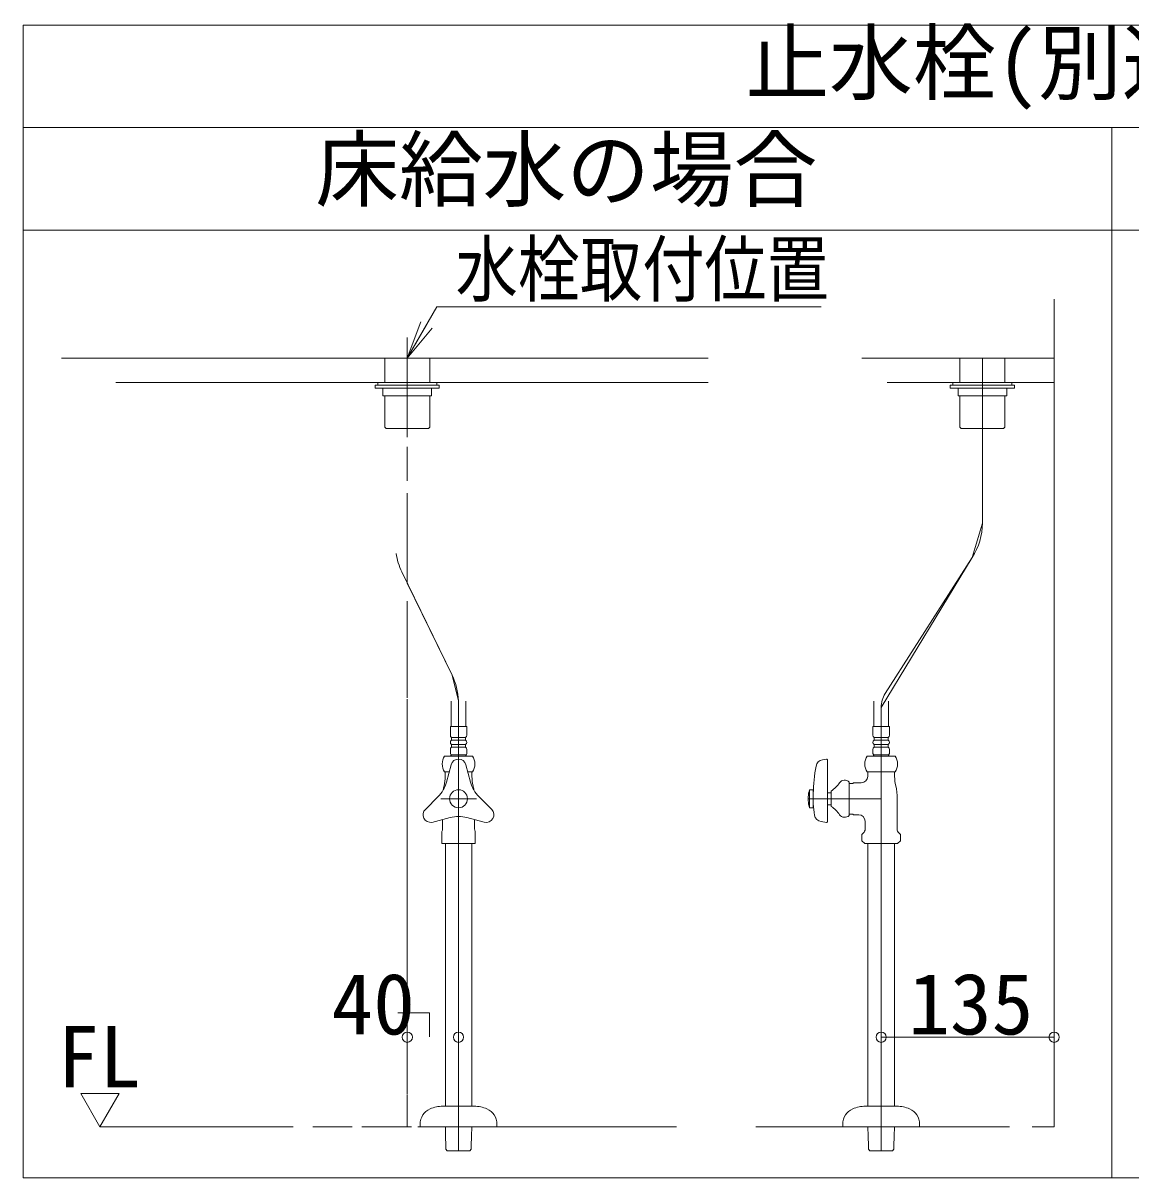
# Model space of a CAD drawing. Units: millimetres at full size, sheet at 1:10; details may follow other scales. Extents: x -2004 to 2004, y -1431 to 1347.
# Drawn here: x -1792 to -1262, y -1400 to -848 of the extents above; entities that cross this region are included whole.
import ezdxf
from ezdxf.enums import TextEntityAlignment as Align

# ---------------------------------------------------------------- set-up
doc = ezdxf.new("R2010")
doc.units = ezdxf.units.MM
doc.header["$LTSCALE"] = 10
doc.layers.add('2-1_什器図', color=7, linetype='Continuous', lineweight=15)
doc.styles.add('ＭＳ ゴシック', font='')
doc.styles.get('ＭＳ ゴシック').set_extended_font_data('MS Gothic')

msp = doc.modelspace()

# ---------------------------------------------------------------- linework, layer by layer
at = {"layer": '2-1_什器図', "lineweight": 18}
for p, q in [((-1791.8, -1400.34), (-1791.8, -849.09)), ((-1791.8, -849.09), (-750.55, -849.09)), ((-1791.8, -898.09), (-750.55, -898.09)), ((-1271.18, -1400.34), (-1271.18, -898.09)), ((-1271.18, -1400.34), (-1791.8, -1400.34))]:
    msp.add_line(p, q, dxfattribs=at)
at = {"layer": '2-1_什器図'}
for p, q in [((-1791.8, -947.09), (-1271.18, -947.09)), ((-1271.18, -947.09), (-750.55, -947.09)), ((-1298.74, -980.17), (-1298.74, -1375.84)), ((-1608.05, -1008.34), (-1593.91, -983.84)), ((-1593.91, -983.84), (-1410.16, -983.84)), ((-1608.05, -1008.34), (-1601.52, -990.9)), ((-1608.05, -1008.34), (-1598.86, -992.43)), ((-1608.05, -1008.34), (-1596.21, -993.96)), ((-1608.05, -998.5), (-1608.05, -1046.13)), ((-1773.43, -1008.34), (-1747.15, -1008.34)), ((-1464.11, -1008.34), (-1747.44, -1008.34)), ((-1618.77, -1008.34), (-1618.77, -1019.98)), ((-1597.33, -1019.98), (-1597.33, -1008.34)), ((-1390.61, -1008.34), (-1298.74, -1008.34)), ((-1298.74, -1008.34), (-1377.89, -1008.34)), ((-1343.76, -1019.98), (-1343.76, -1008.34)), ((-1333.04, -1087.19), (-1333.04, -1008.34)), ((-1333.04, -1087.19), (-1333.04, -1008.34)), ((-1322.32, -1008.34), (-1322.32, -1019.98)), ((-1464.11, -1019.98), (-1747.43, -1019.98)), ((-1747.05, -1019.98), (-1464.11, -1019.98)), ((-1623.36, -1021.2), (-1623.36, -1022.74)), ((-1592.74, -1021.2), (-1623.36, -1021.2)), ((-1622.14, -1019.98), (-1593.96, -1019.98)), ((-1622.14, -1021.2), (-1622.14, -1019.98)), ((-1593.96, -1021.2), (-1622.14, -1021.2)), ((-1593.96, -1019.98), (-1593.96, -1021.2)), ((-1592.74, -1022.74), (-1592.74, -1021.2)), ((-1348.35, -1022.74), (-1348.35, -1021.2)), ((-1348.35, -1021.2), (-1317.73, -1021.2)), ((-1347.13, -1019.98), (-1347.13, -1021.2)), ((-1318.95, -1019.98), (-1347.13, -1019.98)), ((-1347.13, -1021.2), (-1318.95, -1021.2)), ((-1318.95, -1021.2), (-1318.95, -1019.98)), ((-1317.73, -1021.2), (-1317.73, -1022.74)), ((-1623.36, -1022.74), (-1592.74, -1022.74)), ((-1596.41, -1022.74), (-1619.69, -1022.74)), ((-1619.69, -1022.74), (-1619.69, -1026.41)), ((-1619.69, -1026.41), (-1596.41, -1026.41)), ((-1618.77, -1026.41), (-1618.77, -1041.36)), ((-1597.33, -1041.36), (-1597.33, -1026.41)), ((-1596.41, -1026.41), (-1596.41, -1022.74)), ((-1592.74, -1022.12), (-1592.74, -1022.74)), ((-1348.35, -1022.12), (-1348.35, -1022.74)), ((-1317.73, -1022.74), (-1348.35, -1022.74)), ((-1344.68, -1022.74), (-1321.4, -1022.74)), ((-1344.68, -1026.41), (-1344.68, -1022.74)), ((-1321.4, -1026.41), (-1344.68, -1026.41)), ((-1343.76, -1041.36), (-1343.76, -1026.41)), ((-1322.32, -1026.41), (-1322.32, -1041.36)), ((-1321.4, -1022.74), (-1321.4, -1026.41)), ((-1618.31, -1041.82), (-1618.77, -1041.36)), ((-1618.16, -1041.97), (-1618.31, -1041.82)), ((-1618.16, -1041.97), (-1598.5, -1041.97)), ((-1598.5, -1041.97), (-1597.95, -1041.97)), ((-1597.79, -1041.82), (-1597.95, -1041.97)), ((-1597.33, -1041.36), (-1597.79, -1041.82)), ((-1343.76, -1041.36), (-1343.3, -1041.82)), ((-1343.3, -1041.82), (-1343.15, -1041.97)), ((-1342.59, -1041.97), (-1343.15, -1041.97)), ((-1322.93, -1041.97), (-1342.59, -1041.97)), ((-1322.93, -1041.97), (-1322.78, -1041.82)), ((-1322.78, -1041.82), (-1322.32, -1041.36)), ((-1608.05, -1050.75), (-1608.05, -1067.08)), ((-1381.43, -1175.36), (-1337.87, -1103.69)), ((-1610.67, -1110.56), (-1586.64, -1159.94)), ((-1608.05, -1124.54), (-1608.05, -1170.8)), ((-1583.57, -1172.15), (-1586.64, -1159.94)), ((-1608.05, -1171.46), (-1608.05, -1197.56)), ((-1587.07, -1172.31), (-1587.07, -1184.56)), ((-1583.55, -1173.34), (-1583.55, -1184.56)), ((-1583.55, -1173.34), (-1583.55, -1219.04)), ((-1580.03, -1184.56), (-1580.03, -1172.31)), ((-1384.95, -1184.56), (-1384.95, -1172.31)), ((-1381.43, -1175.36), (-1381.43, -1184.56)), ((-1381.43, -1175.36), (-1381.43, -1387.33)), ((-1377.9, -1172.31), (-1377.9, -1184.56)), ((-1608.05, -1179.94), (-1608.05, -1343.29)), ((-1579.63, -1184.56), (-1587.47, -1184.56)), ((-1587.47, -1184.56), (-1587.47, -1188.69)), ((-1583.55, -1184.56), (-1583.55, -1387.33)), ((-1579.63, -1188.69), (-1579.63, -1184.56)), ((-1385.35, -1184.56), (-1377.51, -1184.56)), ((-1385.35, -1188.69), (-1385.35, -1184.56)), ((-1381.43, -1184.56), (-1381.43, -1219.04)), ((-1377.51, -1184.56), (-1377.51, -1188.69)), ((-1586.92, -1189.76), (-1580.18, -1189.76)), ((-1586.92, -1190.99), (-1586.92, -1189.76)), ((-1580.18, -1190.99), (-1586.92, -1190.99)), ((-1580.18, -1189.76), (-1580.18, -1190.99)), ((-1378.06, -1189.76), (-1384.8, -1189.76)), ((-1384.8, -1189.76), (-1384.8, -1190.99)), ((-1384.8, -1190.99), (-1378.06, -1190.99)), ((-1378.06, -1190.99), (-1378.06, -1189.76)), ((-1587.47, -1195.43), (-1587.47, -1197.42)), ((-1586.92, -1193.13), (-1580.18, -1193.13)), ((-1586.92, -1194.36), (-1586.92, -1193.13)), ((-1580.18, -1194.36), (-1586.92, -1194.36)), ((-1586.86, -1198.03), (-1580.24, -1198.03)), ((-1580.18, -1193.13), (-1580.18, -1194.36)), ((-1579.63, -1197.42), (-1579.63, -1195.43)), ((-1385.35, -1197.42), (-1385.35, -1195.43)), ((-1378.06, -1193.13), (-1384.8, -1193.13)), ((-1384.8, -1193.13), (-1384.8, -1194.36)), ((-1384.8, -1194.36), (-1378.06, -1194.36)), ((-1378.12, -1198.03), (-1384.73, -1198.03)), ((-1378.06, -1194.36), (-1378.06, -1193.13)), ((-1377.51, -1195.43), (-1377.51, -1197.42)), ((-1590.21, -1198.65), (-1576.89, -1198.65)), ((-1587.1, -1202.78), (-1589.34, -1211.13)), ((-1580, -1202.78), (-1577.77, -1211.13)), ((-1409.47, -1200.38), (-1407.5, -1200.1)), ((-1407.15, -1230.02), (-1407.15, -1200.41)), ((-1374.77, -1198.65), (-1388.08, -1198.65)), ((-1608.05, -1205.69), (-1608.05, -1344.13)), ((-1588.01, -1206.18), (-1590.21, -1206.18)), ((-1589.98, -1206.18), (-1589.98, -1207.41)), ((-1589.98, -1206.18), (-1589.27, -1206.18)), ((-1589.98, -1207.41), (-1589.98, -1208.32)), ((-1588.01, -1206.18), (-1589.27, -1206.18)), ((-1577.83, -1206.18), (-1579.09, -1206.18)), ((-1576.89, -1206.18), (-1579.09, -1206.18)), ((-1577.12, -1207.41), (-1577.12, -1208.32)), ((-1388.08, -1206.18), (-1374.77, -1206.18)), ((-1387.86, -1206.18), (-1387.86, -1207.41)), ((-1387.15, -1206.18), (-1387.86, -1206.18)), ((-1387.86, -1207.41), (-1387.86, -1208.32)), ((-1387.15, -1206.18), (-1375.71, -1206.18)), ((-1375, -1206.18), (-1375.71, -1206.18)), ((-1375, -1206.18), (-1375, -1207.41)), ((-1375, -1207.41), (-1375, -1208.32)), ((-1415.73, -1214.75), (-1415.89, -1215.37)), ((-1415.73, -1223.33), (-1415.73, -1214.75)), ((-1413.89, -1214.75), (-1415.73, -1214.75)), ((-1413.89, -1214.75), (-1413.89, -1223.33)), ((-1396.74, -1211.04), (-1396.74, -1227.05)), ((-1396.74, -1211.69), (-1395.82, -1211.69)), ((-1395.82, -1211.69), (-1394.96, -1211.69)), ((-1599.41, -1224.1), (-1593.3, -1217.99)), ((-1575.02, -1219.04), (-1592.08, -1219.04)), ((-1575.02, -1219.04), (-1591.67, -1219.04)), ((-1583.55, -1219.04), (-1583.55, -1387.33)), ((-1567.69, -1224.1), (-1573.8, -1217.99)), ((-1381.43, -1219.04), (-1416.34, -1219.04)), ((-1381.43, -1219.04), (-1416.34, -1219.04)), ((-1413.89, -1216.59), (-1413.89, -1221.49)), ((-1405.31, -1216.13), (-1407.15, -1216.13)), ((-1405.31, -1222.72), (-1405.31, -1215.37)), ((-1381.43, -1387.33), (-1381.43, -1219.04)), ((-1373.77, -1219.04), (-1373.77, -1233.39)), ((-1407.15, -1221.95), (-1405.31, -1221.95)), ((-1596.33, -1230.37), (-1587.51, -1228.01)), ((-1591.21, -1229), (-1591.21, -1233.39)), ((-1571.24, -1230.25), (-1579.59, -1228.01)), ((-1575.9, -1233.39), (-1575.9, -1229)), ((-1410.19, -1229.95), (-1407.5, -1230.32)), ((-1395.82, -1226.39), (-1396.74, -1226.39)), ((-1394.96, -1226.39), (-1395.82, -1226.39)), ((-1389.08, -1229.76), (-1389.08, -1233.39)), ((-1390.62, -1236.19), (-1389.98, -1235.55)), ((-1390.62, -1236.19), (-1390.62, -1239.09)), ((-1372.87, -1235.55), (-1372.23, -1236.19)), ((-1372.23, -1239.09), (-1372.23, -1236.19)), ((-1372.23, -1239.09), (-1372.23, -1236.19)), ((-1591.36, -1240.48), (-1591.51, -1240.33)), ((-1591.36, -1240.48), (-1589.97, -1240.48)), ((-1575.74, -1240.48), (-1589.97, -1240.48)), ((-1589.86, -1366.04), (-1589.86, -1240.48)), ((-1577.24, -1240.48), (-1577.24, -1366.04)), ((-1390.62, -1239.09), (-1389.24, -1240.48)), ((-1389.24, -1240.48), (-1373.62, -1240.48)), ((-1387.74, -1240.48), (-1387.74, -1366.04)), ((-1375.12, -1366.04), (-1375.12, -1240.48)), ((-1373.62, -1240.48), (-1372.23, -1239.09)), ((-1381.43, -1333.09), (-1298.74, -1333.09)), ((-1608.05, -1344.13), (-1608.05, -1360.45)), ((-1608.05, -1348.09), (-1608.05, -1357.29)), ((-1764.24, -1359.93), (-1745.86, -1359.93)), ((-1755.05, -1375.84), (-1764.24, -1359.93)), ((-1745.86, -1359.93), (-1755.05, -1375.84)), ((-1608.05, -1360.7), (-1608.05, -1375.84)), ((-1608.05, -1361.41), (-1608.05, -1375.84)), ((-1576.08, -1366.04), (-1591.03, -1366.04)), ((-1388.9, -1366.04), (-1373.95, -1366.04)), ((-1601.93, -1374.62), (-1601.93, -1375.84)), ((-1565.18, -1375.84), (-1565.18, -1374.62)), ((-1399.8, -1375.84), (-1399.8, -1374.62)), ((-1363.05, -1374.62), (-1363.05, -1375.84)), ((-1755.05, -1375.84), (-1662.61, -1375.84)), ((-1653.31, -1375.84), (-1634.38, -1375.84)), ((-1629.73, -1375.84), (-1606.07, -1375.84)), ((-1603.01, -1375.84), (-1479.32, -1375.84)), ((-1565.18, -1375.84), (-1601.93, -1375.84)), ((-1589.86, -1377.46), (-1589.86, -1375.84)), ((-1589.83, -1378.75), (-1589.86, -1377.46)), ((-1577.24, -1377.46), (-1577.28, -1378.75)), ((-1577.24, -1375.84), (-1577.24, -1377.46)), ((-1441.4, -1375.84), (-1320.05, -1375.84)), ((-1399.8, -1375.84), (-1363.05, -1375.84)), ((-1387.74, -1375.84), (-1387.74, -1377.46)), ((-1387.74, -1377.46), (-1387.7, -1378.75)), ((-1387.7, -1378.75), (-1387.53, -1386.61)), ((-1375.32, -1386.61), (-1375.15, -1378.75)), ((-1375.15, -1378.75), (-1375.12, -1377.46)), ((-1375.12, -1377.46), (-1375.12, -1375.84)), ((-1309.15, -1375.84), (-1309.08, -1375.84)), ((-1588.91, -1387.33), (-1588.76, -1387.33)), ((-1588.91, -1387.33), (-1588.91, -1387.33)), ((-1588.76, -1387.33), (-1578.35, -1387.33)), ((-1578.35, -1387.33), (-1578.2, -1387.33)), ((-1578.2, -1387.33), (-1578.2, -1387.33)), ((-1387.53, -1386.61), (-1386.78, -1387.33)), ((-1376.22, -1387.33), (-1386.63, -1387.33)), ((-1376.07, -1387.33), (-1375.32, -1386.61))]:
    msp.add_line(p, q, dxfattribs=at)
at = {"layer": '2-1_什器図', "lineweight": 18}
msp.add_lwpolyline([(-750.55, -849.09), (-750.55, -1400.34), (-1271.18, -1400.34)], dxfattribs=at)
at = {"layer": '2-1_什器図'}
for points in [[(-1309.08, -1375.84), (-1298.74, -1375.84), (-1298.74, -980.17)], [(-1378.54, -1019.98), (-1298.74, -1019.98), (-1377.83, -1019.98)], [(-1597.95, -1041.97), (-1598.01, -1041.97), (-1609.28, -1041.97)], [(-1343.15, -1041.97), (-1343.08, -1041.97), (-1331.81, -1041.97)], [(-1608.05, -1072.85), (-1608.05, -1115.93), (-1586.64, -1159.94)], [(-1379.5, -1168.76), (-1337.87, -1103.69), (-1333.04, -1087.19)], [(-1586.92, -1198.03), (-1587.23, -1198.34), (-1587.23, -1198.65)], [(-1579.88, -1198.65), (-1579.88, -1198.34), (-1580.18, -1198.03)], [(-1385.1, -1198.65), (-1385.1, -1198.34), (-1384.8, -1198.03)], [(-1378.06, -1198.03), (-1377.75, -1198.34), (-1377.75, -1198.65)], [(-1577.83, -1206.18), (-1577.12, -1206.18), (-1577.12, -1207.41)], [(-1394.96, -1211.69), (-1394.65, -1211.39), (-1390.92, -1211.39)], [(-1415.89, -1222.72), (-1415.73, -1223.33), (-1413.89, -1223.33)], [(-1394.96, -1226.39), (-1394.65, -1226.7), (-1392.15, -1226.7)], [(-1591.51, -1234.72), (-1591.51, -1239.09), (-1591.51, -1240.33)], [(-1575.59, -1234.72), (-1575.59, -1240.33), (-1575.74, -1240.48)], [(-1597.47, -1332.92), (-1597.47, -1321.34), (-1612.54, -1321.34)], [(-1588.91, -1387.33), (-1589.66, -1386.61), (-1589.83, -1378.75)], [(-1577.28, -1378.75), (-1577.45, -1386.61), (-1578.2, -1387.33)], [(-1386.63, -1387.33), (-1386.78, -1387.33), (-1386.78, -1387.33)], [(-1376.07, -1387.33), (-1376.07, -1387.33), (-1376.22, -1387.33)]]:
    msp.add_lwpolyline(points, dxfattribs=at)
for centre, radius in [((-1583.55, -1219.04), 4.29), ((-1608.05, -1333.09), 2.45), ((-1608.05, -1333.09), 2.45), ((-1583.55, -1333.09), 2.45), ((-1583.55, -1333.09), 2.45), ((-1381.43, -1333.09), 2.45), ((-1381.43, -1333.09), 2.45), ((-1298.74, -1333.09), 2.45), ((-1298.74, -1333.09), 2.45), ((-1298.74, -1333.09), 2.45)]:
    msp.add_circle(centre, radius, dxfattribs=at)
for centre, radius, start, end in [((-1363.66, -1087.19), 30.62, 327.3901, 0), ((-1583.13, -1097.16), 30.62, 188.5516, 205.9438), ((-1614.18, -1173.34), 30.62, 2.2305, 25.9438), ((-1369.18, -1175.36), 12.25, 147.3901, 180), ((-1614.18, -1173.34), 30.62, 0, 2.2305), ((-1586.15, -1188.69), 1.32, 180, 234.4322), ((-1586.15, -1192.06), 1.32, 125.5678, 234.4322), ((-1580.95, -1188.69), 1.32, 305.5678, 0), ((-1580.95, -1192.06), 1.32, 305.5678, 54.4322), ((-1384.03, -1188.69), 1.32, 180, 234.4322), ((-1384.03, -1192.06), 1.32, 125.5678, 234.4322), ((-1378.82, -1188.69), 1.32, 305.5678, 0), ((-1378.82, -1192.06), 1.32, 305.5678, 54.4322), ((-1586.15, -1195.43), 1.32, 125.5678, 180), ((-1586.86, -1197.42), 0.613, 180, 270), ((-1580.24, -1197.42), 0.613, 270, 0), ((-1580.95, -1195.43), 1.32, 0, 54.4322), ((-1384.03, -1195.43), 1.32, 125.5678, 180), ((-1384.73, -1197.42), 0.613, 180, 270), ((-1378.12, -1197.42), 0.613, 270, 0), ((-1378.82, -1195.43), 1.32, 0, 54.4322), ((-1584.62, -1202.41), 6.74, 146.007, 213.993), ((-1583.55, -1203.73), 3.67, 15, 165), ((-1582.48, -1202.41), 6.74, 326.007, 33.993), ((-1322.01, -1219.04), 91.91, 170.1971, 178.4725), ((-1408.96, -1204.02), 3.67, 98, 170.1971), ((-1407.46, -1200.41), 0.306, 0, 98), ((-1382.5, -1202.41), 6.74, 146.007, 213.993), ((-1380.35, -1202.41), 6.74, 326.007, 33.993), ((-1609.93, -1208.32), 19.95, 346.9604, 0), ((-1557.18, -1208.32), 19.95, 180, 193.0396), ((-1390.92, -1208.32), 3.06, 270, 0), ((-1355.05, -1208.32), 19.95, 180, 193.0396), ((-1604.13, -1207.16), 15.31, 315, 345), ((-1563.65, -1219.04), 27.56, 166.9604, 171.2576), ((-1562.97, -1207.16), 15.31, 195, 225), ((-1603.46, -1219.04), 27.56, 8.7424, 13.0396), ((-1413.53, -1203.17), 14.7, 303.9592, 326.0408), ((-1398.88, -1213.22), 3.06, 45.573, 143.1301), ((-1401.33, -1219.04), 27.56, 0, 13.0396), ((-1401.03, -1219.04), 15.31, 166.7029, 180), ((-1401.03, -1219.04), 15.31, 180, 193.2971), ((-1401.03, -1219.04), 15.31, 166.1135, 166.7029), ((-1596.81, -1226.7), 3.67, 135, 277.5242), ((-1570.29, -1226.7), 3.67, 255, 45), ((-1401.03, -1219.04), 15.31, 193.2971, 193.8865), ((-1368.01, -1219.27), 45.94, 182.7786, 189.5915), ((-1413.53, -1234.91), 14.7, 33.9592, 56.0408), ((-1583.55, -1242.8), 15.31, 75, 105), ((-1409.68, -1226.31), 3.67, 189.5915, 261.9959), ((-1407.46, -1230.02), 0.306, 261.9959, 0), ((-1398.88, -1224.86), 3.06, 216.8699, 314.427), ((-1392.15, -1229.76), 3.06, 0, 90), ((-1594.27, -1233.39), 3.06, 334.1581, 0), ((-1572.83, -1233.39), 3.06, 180, 205.8419), ((-1392.15, -1233.39), 3.06, 315, 0), ((-1370.71, -1233.39), 3.06, 180, 225), ((-1593.96, -1374.62), 7.96, 113.5565, 180), ((-1591.03, -1381.35), 15.31, 90, 113.5565), ((-1576.08, -1381.35), 15.31, 66.4435, 90), ((-1573.14, -1374.62), 7.96, 0, 66.4435), ((-1391.84, -1374.62), 7.96, 113.5565, 180), ((-1388.9, -1381.35), 15.31, 90, 113.5565), ((-1373.95, -1381.35), 15.31, 66.4435, 90), ((-1371.01, -1374.62), 7.96, 0, 66.4435)]:
    msp.add_arc(centre, radius, start, end, dxfattribs=at)

# ---------------------------------------------------------------- texts
at = {"layer": '2-1_什器図', "style": 'ＭＳ ゴシック'}
for s, p in [('止水栓(別途手配)参考位置', (-1446.33, -890.53)), ('床給水の場合', (-1652.03, -941.57)), ('40', (-1644.31, -1340.56)), ('135', (-1368.49, -1340.56)), ('FL', (-1775.33, -1365.77))]:
    msp.add_text(s, height=29.33, dxfattribs=at).set_placement(p, align=Align.BOTTOM_LEFT)
at = {"layer": '2-1_什器図', "style": 'ＭＳ ゴシック', "width": 0.85}
msp.add_text('水栓取付位置', height=25.66, dxfattribs=at).set_placement((-1584.97, -986.25), align=Align.BOTTOM_LEFT)

doc.saveas('drawing.dxf')
